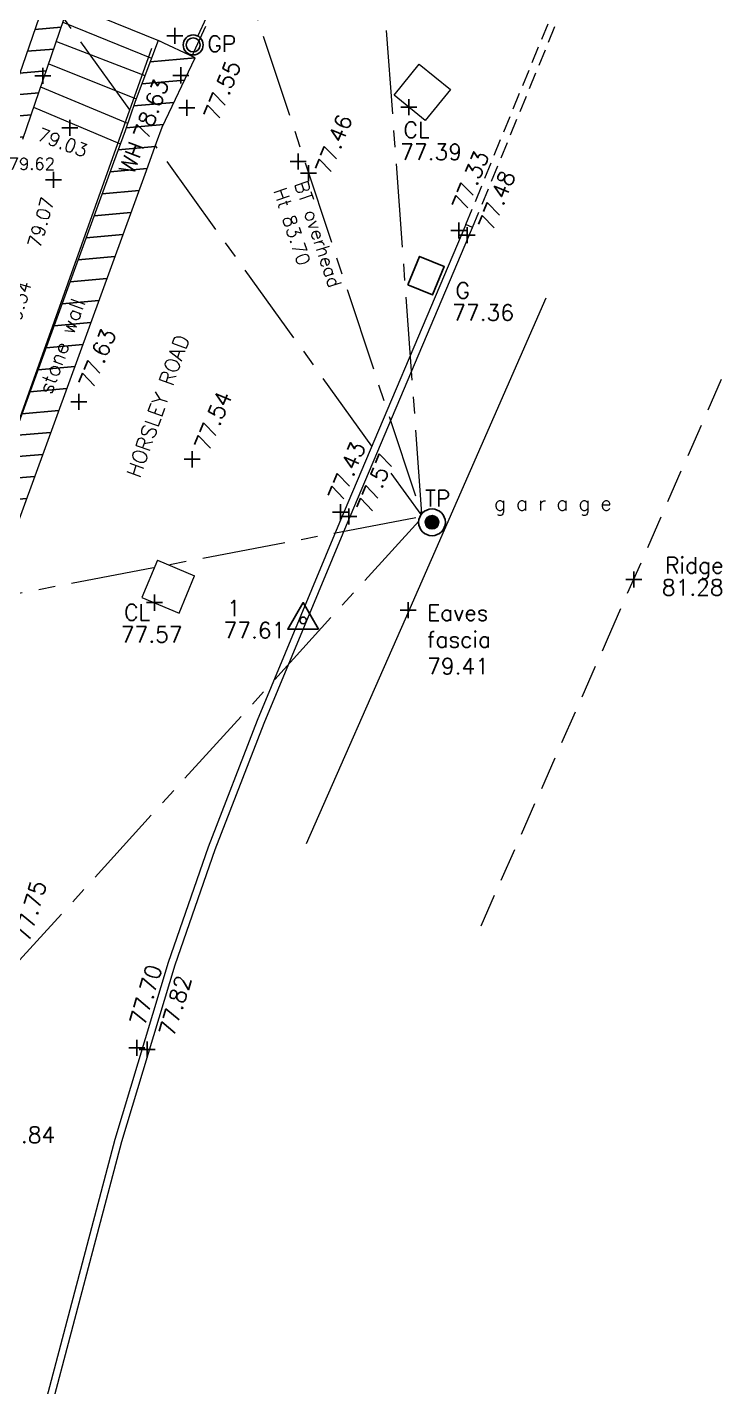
# Model space of a CAD drawing. Header units: metres. Extents: x 384624 to 384794, y 199250 to 199326.
# Drawn here: x 384687.26 to 384697.72, y 199267.63 to 199287.99 of the extents above; entities that cross this region are included whole.
import ezdxf

# ---------------------------------------------------------------- set-up
doc = ezdxf.new("R2010")
doc.units = ezdxf.units.M
doc.header["$PDMODE"] = 2
doc.header["$PDSIZE"] = 0.12
for name, pattern in [('CENTER', [2, 1.25, -0.25, 0.25, -0.25]), ('DASHED', [0.75, 0.5, -0.25]), ('DASHED2', [0.375, 0.25, -0.125])]:
    doc.linetypes.add(name, pattern=pattern)
for name, color, linetype, lineweight in [('C-SURVEY-Figures_Buidlings', 4, 'Continuous', 18), ('C-SURVEY-Figures_Dropped Kerb', 7, 'DASHED2', 18), ('C-SURVEY-Figures_Fencelines', 7, 'FENCELINE1', 18), ('C-SURVEY-Figures_Inspection Cover', 1, 'Continuous', 18), ('C-SURVEY-Figures_Kerb', 7, 'Continuous', 18), ('C-SURVEY-Figures_Overhead Wires', 7, 'CENTER', 18), ('C-SURVEY-Figures_Steps', 7, 'Continuous', 18), ('C-SURVEY-Figures_Verge', 6, 'DASHED', 18), ('C-SURVEY-Figures_Walls', 4, 'Continuous', 18)]:
    doc.layers.add(name, color=color, linetype=linetype, lineweight=lineweight)
for name, color, linetype in [('C-SURVEY-Points_Bollard_Label', 7, 'Continuous'), ('C-SURVEY-Points_Cover_Level_Label', 7, 'Continuous'), ('C-SURVEY-Points_Cover_Level_Marker', 7, 'Continuous'), ('C-SURVEY-Points_Eaves_Label', 7, 'Continuous'), ('C-SURVEY-Points_Eaves_Marker', 7, 'Continuous'), ('C-SURVEY-Points_Gate Post', 7, 'Continuous'), ('C-SURVEY-Points_Gully', 6, 'Continuous'), ('C-SURVEY-Points_Gully_Label', 7, 'Continuous'), ('C-SURVEY-Points_Head_Height_Marker', 7, 'Continuous'), ('C-SURVEY-Points_Ridge_Label', 7, 'Continuous'), ('C-SURVEY-Points_Ridge_Marker', 7, 'Continuous'), ('C-SURVEY-Points_Spot Height', 7, 'Continuous'), ('C-SURVEY-Points_Spot Height_Label', 7, 'Continuous'), ('C-SURVEY-Points_Survey Station', 1, 'Continuous'), ('C-SURVEY-Points_Survey Station_Label', 1, 'Continuous'), ('C-SURVEY-Points_Telephone Pole', 6, 'Continuous'), ('C-SURVEY-Points_Telephone Pole_Label', 7, 'Continuous'), ('C-SURVEY-Points_Wall_Height_Label', 7, 'Continuous'), ('C-SURVEY-Points_Wall_Height_Marker', 7, 'Continuous'), ('Ridge', 5, 'DASHED'), ('TEXT', 7, 'Continuous'), ('wall hatch', 9, 'Continuous')]:
    doc.layers.add(name, color=color, linetype=linetype)
doc.styles.add('Geomap', font='romans.shx', dxfattribs={"height": 0.24})
doc.styles.get("Standard").update_dxf_attribs({"font": 'romans.shx'})
doc.linetypes.add('FENCELINE1', pattern='A,0.25,-0.1,[133,ltypeshp.shx,S=0.1,R=0,X=-0.1,Y=0],-0.1,1', length=1.45)

# ---------------------------------------------------------------- blocks, each defined once
blk = doc.blocks.new('Geomap - Gully-flat-3-flat-1')
at = {"layer": 'C-SURVEY-Points_Gully'}
blk.add_lwpolyline([(-0.229, 0.2), (0.229, 0.2), (0.229, -0.2), (-0.229, -0.2)], close=True, dxfattribs=at)
blk = doc.blocks.new('Geomap - GP-flat-2-flat-1')
at = {"layer": 'C-SURVEY-Points_Gate Post'}
for radius in [0.15, 0.105]:
    blk.add_circle((0, 0), radius, dxfattribs=at)
blk = doc.blocks.new('*U24')
for p, q in [((384680.376, 199283.928), (384680.55, 199283.928)), ((384680.385, 199283.94), (384680.541, 199283.94)), ((384680.397, 199283.953), (384680.529, 199283.953)), ((384680.415, 199283.965), (384680.511, 199283.965)), ((384680.363, 199283.878), (384680.563, 199283.878)), ((384680.364, 199283.891), (384680.562, 199283.891)), ((384680.364, 199283.866), (384680.562, 199283.866)), ((384680.366, 199283.903), (384680.56, 199283.903)), ((384680.366, 199283.853), (384680.56, 199283.853)), ((384680.37, 199283.916), (384680.556, 199283.916)), ((384680.37, 199283.84), (384680.556, 199283.84)), ((384680.376, 199283.828), (384680.55, 199283.828)), ((384680.385, 199283.815), (384680.541, 199283.815)), ((384680.397, 199283.803), (384680.529, 199283.803)), ((384680.415, 199283.791), (384680.511, 199283.791))]:
    blk.add_line(p, q)
blk = doc.blocks.new('Drill Hole-flat-3')
at = {"color": 34, "linetype": 'Continuous', "lineweight": -3}
for radius in [0.2, 0.1]:
    blk.add_circle((0, 0), radius, dxfattribs=at)
blk.add_blockref('*U24', (-384680.463, -199283.878), dxfattribs=at)
blk = doc.blocks.new('Geomap - Station Marker')
at = {"layer": 'C-SURVEY-Points_Survey Station'}
blk.add_lwpolyline([(0.075, -0.0433), (0, 0.0866), (-0.075, -0.0433)], close=True, dxfattribs=at)
blk.add_circle((0, 0), 0.0161, dxfattribs=at)

msp = doc.modelspace()

# ---------------------------------------------------------------- hatches: boundary and pattern name
at = {"layer": 'wall hatch'}
h = msp.add_hatch(dxfattribs=at)
h.set_pattern_fill('ANSI31', color=256, scale=0.1, angle=140)
h.paths.add_polyline_path([(384687.813, 199288.117), (384687.586, 199288.433), (384687.547, 199288.453), (384686.843, 199286.425), (384687.195, 199286.311)])
h = msp.add_hatch(dxfattribs=at)
h.set_pattern_fill('ANSI31', color=256, scale=0.1, angle=140)
h.paths.add_polyline_path([(384689.024, 199285.791), (384689.197, 199286.266), (384689.281, 199286.494), (384689.773, 199287.53), (384689.222, 199287.792), (384688.874, 199286.876), (384688.727, 199286.437), (384688.554, 199285.963), (384686.406, 199280.081), (384686.135, 199279.325), (384686.701, 199279.433)])
h.paths.add_polyline_path([(384687.654, 199282.408), (384688.254, 199284.046), (384687.944, 199284.16), (384687.344, 199282.522)], flags=24)
h.paths.add_polyline_path([(384688.888, 199285.696), (384689.089, 199286.237), (384688.751, 199286.363), (384688.55, 199285.822)], flags=24)
h.paths.add_polyline_path([(384689.101, 199286.21), (384689.477, 199287.222), (384689.14, 199287.348), (384688.763, 199286.336)], flags=24)
h.paths.add_polyline_path([(384686.695, 199279.398), (384686.867, 199279.949), (384686.523, 199280.056), (384686.351, 199279.505)], flags=25)
h.paths.add_polyline_path([(384686.844, 199279.911), (384687.162, 199280.931), (384686.818, 199281.038), (384686.5, 199280.018)], flags=24)

# ---------------------------------------------------------------- linework, layer by layer
at = {"layer": 'C-SURVEY-Figures_Buidlings', "color": 4, "linetype": 'Continuous', "lineweight": 18}
msp.add_polyline3d([(384691.444, 199275.769, 0), (384691.444, 199275.769, 0), (384692.922, 199279.134, 0), (384695.032, 199283.94, 0)], dxfattribs=at)
at = {"layer": 'C-SURVEY-Figures_Dropped Kerb', "color": 7, "linetype": 'DASHED2', "lineweight": 18}
for p, q in [((384693.828, 199285.034), (384695.817, 199289.893)), ((384693.929, 199284.991), (384695.919, 199289.851))]:
    msp.add_line(p, q, dxfattribs=at)
at = {"layer": 'C-SURVEY-Figures_Fencelines', "color": 7, "linetype": 'FENCELINE1', "lineweight": 18}
for p, q in [((384689.813, 199287.858), (384690.188, 199288.665)), ((384689.123, 199287.672), (384685.572, 199277.754))]:
    msp.add_line(p, q, dxfattribs=at)
at = {"layer": 'C-SURVEY-Figures_Inspection Cover', "color": 1, "linetype": 'Continuous', "lineweight": 18}
msp.add_line((384689.211, 199280.01), (384688.976, 199279.453), dxfattribs=at)
at = {"layer": 'C-SURVEY-Figures_Inspection Cover'}
for p, q in [((384689.211, 199280.01), (384689.767, 199279.776)), ((384689.533, 199279.219), (384689.767, 199279.776)), ((384688.976, 199279.453), (384689.533, 199279.219))]:
    msp.add_line(p, q, dxfattribs=at)
msp.add_lwpolyline([(384693.131, 199287.438), (384693.599, 199287.058), (384693.22, 199286.591), (384692.752, 199286.971)], close=True, dxfattribs=at)
at = {"layer": 'C-SURVEY-Figures_Kerb', "color": 7, "linetype": 'Continuous', "lineweight": 18}
msp.add_lwpolyline([(384693.828, 199285.034), (384691.938, 199280.575), (384690.704, 199277.61), (384689.97, 199275.715), (384689.37, 199273.984), (384688.573, 199271.337), (384687.48, 199267.199), (384685.71, 199260.264), (384685.816, 199260.236), (384687.586, 199267.172), (384688.678, 199271.307), (384689.475, 199273.95), (384690.073, 199275.677), (384690.806, 199277.569), (384692.04, 199280.532), (384693.929, 199284.991)], close=True, dxfattribs=at)
at = {"layer": 'C-SURVEY-Figures_Overhead Wires', "color": 7, "linetype": 'CENTER', "lineweight": 18}
for p, q in [((384693.171, 199280.709), (384692.023, 199296.397)), ((384689.536, 199291.655), (384693.163, 199280.7)), ((384688.794, 199286.754), (384686.914, 199289.366)), ((384692.422, 199281.717), (384689.18, 199286.219)), ((384693.159, 199280.694), (384692.712, 199281.314)), ((384681.55, 199267.866), (384693.122, 199280.595)), ((384683.994, 199278.916), (384693.14, 199280.661))]:
    msp.add_line(p, q, dxfattribs=at)
at = {"layer": 'C-SURVEY-Figures_Steps', "color": 7, "linetype": 'Continuous', "lineweight": 18}
for p, q in [((384687.894, 199288.33), (384689.25, 199287.779)), ((384687.795, 199288.064), (384689.121, 199287.525)), ((384687.697, 199287.777), (384689.023, 199287.268)), ((384687.582, 199287.441), (384688.891, 199286.918)), ((384688.765, 199286.548), (384687.463, 199287.093)), ((384688.649, 199286.243), (384687.359, 199286.788))]:
    msp.add_line(p, q, dxfattribs=at)
at = {"layer": 'C-SURVEY-Figures_Verge', "color": 6, "linetype": 'DASHED', "lineweight": 18}
msp.add_line((384689.724, 199287.553), (384691.84, 199292.171), dxfattribs=at)
at = {"layer": 'C-SURVEY-Figures_Walls', "color": 4, "linetype": 'Continuous', "lineweight": 18}
for p, q in [((384686.843, 199286.425), (384687.547, 199288.453)), ((384687.195, 199286.311), (384687.87, 199288.282))]:
    msp.add_line(p, q, dxfattribs=at)
msp.add_lwpolyline([(384679.64, 199255.068), (384681.524, 199262.909), (384682.301, 199265.424), (384683.704, 199270.178), (384684.448, 199272.918), (384685.591, 199276.001), (384686.539, 199278.989), (384689.024, 199285.791), (384689.197, 199286.266), (384689.281, 199286.494), (384689.773, 199287.53), (384689.222, 199287.792), (384688.874, 199286.876), (384688.727, 199286.437), (384688.554, 199285.963), (384686.066, 199279.15), (384685.118, 199276.163), (384683.972, 199273.07), (384683.223, 199270.314), (384681.822, 199265.569), (384681.042, 199263.042), (384679.134, 199255.555)], dxfattribs=at)
at = {"layer": 'C-SURVEY-Points_Cover_Level_Marker', "lineweight": -3}
for p in [(384692.972, 199286.792), (384689.165, 199279.374)]:
    msp.add_point(p, dxfattribs=at)
at = {"layer": 'C-SURVEY-Points_Eaves_Marker', "lineweight": -3}
msp.add_point((384692.965, 199279.262), dxfattribs=at)
at = {"layer": 'C-SURVEY-Points_Head_Height_Marker', "lineweight": -3}
msp.add_point((384691.473, 199285.804), dxfattribs=at)
at = {"layer": 'C-SURVEY-Points_Ridge_Marker', "lineweight": -3}
msp.add_point((384696.342, 199279.723), dxfattribs=at)
at = {"layer": 'C-SURVEY-Points_Spot Height', "linetype": 'Continuous', "lineweight": -3}
for p in [(384689.469, 199287.859), (384689.649, 199286.784), (384687.897, 199286.482), (384691.318, 199285.978), (384687.654, 199285.706), (384693.721, 199284.948), (384693.848, 199284.877), (384688.032, 199282.38), (384689.728, 199281.52), (384691.952, 199280.73), (384692.076, 199280.665), (384688.902, 199272.707), (384689.056, 199272.686)]:
    msp.add_point(p, dxfattribs=at)
at = {"layer": 'C-SURVEY-Points_Wall_Height_Marker', "lineweight": -2}
for p in [(384687.492, 199287.263), (384689.561, 199287.269)]:
    msp.add_point(p, dxfattribs=at)
at = {"layer": 'Ridge', "color": 5, "linetype": 'DASHED', "lineweight": 18}
for p, q in [((384695.949, 199278.828), (384697.72, 199282.863)), ((384694.056, 199274.535), (384695.949, 199278.828)), ((384694.056, 199274.535), (384694.056, 199274.535))]:
    msp.add_line(p, q, dxfattribs=at)

# ---------------------------------------------------------------- block references
at = {"layer": 'C-SURVEY-Figures_Inspection Cover'}
msp.add_blockref('Geomap - GP-flat-2-flat-1', (384689.745, 199287.724), dxfattribs=at)
at = {"layer": 'C-SURVEY-Points_Gully', "rotation": 67.64807393182213}
msp.add_blockref('Geomap - Gully-flat-3-flat-1', (384693.232, 199284.27), dxfattribs=at)
at = {"layer": 'C-SURVEY-Points_Survey Station', "linetype": 'Continuous', "lineweight": -3, "xscale": 3.079201435678021, "yscale": 3.079201435678021, "zscale": 3.079201435678021}
msp.add_blockref('Geomap - Station Marker', (384691.392, 199279.109), dxfattribs=at)
at = {"layer": 'C-SURVEY-Points_Telephone Pole'}
msp.add_blockref('Drill Hole-flat-3', (384693.321, 199280.577), dxfattribs=at)

# ---------------------------------------------------------------- texts
at = {"layer": 'C-SURVEY-Points_Bollard_Label', "linetype": 'ByBlock', "insert": (384689.957, 199287.861), "char_height": 0.24, "attachment_point": 1, "style": 'Geomap'}
msp.add_mtext('GP', dxfattribs=at)
at = {"layer": 'C-SURVEY-Points_Cover_Level_Label', "linetype": 'ByBlock', "char_height": 0.24, "style": 'Geomap'}
for s, insert, attachment_point in [('CL', (384692.895, 199286.572), 1), ('77.39', (384692.845, 199286.122), 4), ('CL', (384688.711, 199279.349), 1), ('77.57', (384688.661, 199278.899), 4), ('77.84', (384686.754, 199271.405), 4)]:
    msp.add_mtext(s, dxfattribs=dict(at, insert=insert, attachment_point=attachment_point))
at = {"layer": 'C-SURVEY-Points_Eaves_Label', "linetype": 'ByBlock', "insert": (384693.249, 199279.343), "char_height": 0.24, "attachment_point": 1, "style": 'Geomap'}
msp.add_mtext('Eaves\\Pfascia\\P79.41', dxfattribs=at)
at = {"layer": 'C-SURVEY-Points_Gully_Label', "linetype": 'ByBlock', "char_height": 0.24, "style": 'Geomap'}
for s, insert, attachment_point in [('G', (384693.674, 199284.167), 1), ('77.36', (384693.624, 199283.717), 4)]:
    msp.add_mtext(s, dxfattribs=dict(at, insert=insert, attachment_point=attachment_point))
at = {"layer": 'C-SURVEY-Points_Ridge_Label', "linetype": 'ByBlock', "char_height": 0.24, "style": 'Geomap'}
for s, insert, attachment_point in [('Ridge', (384696.812, 199280.053), 1), ('81.28', (384696.762, 199279.603), 4)]:
    msp.add_mtext(s, dxfattribs=dict(at, insert=insert, attachment_point=attachment_point))
at = {"layer": 'C-SURVEY-Points_Spot Height_Label', "linetype": 'ByBlock', "attachment_point": 1, "style": 'Geomap'}
for s, insert, char_height, rotation in [('{\\C256;77.55}', (384689.894, 199286.659), 0.24, 67.6572), ('{\\C256;77.46}', (384691.563, 199285.853), 0.24, 67.6572), ('{\\C256;79.03}', (384687.46, 199286.491), 0.2, 339.7572), ('{\\C256;77.33}', (384693.61, 199285.308), 0.24, 67.6572), ('{\\C256;77.48}', (384694.004, 199285.011), 0.24, 67.6572), ('{\\C256;79.07}', (384687.261, 199284.725), 0.2, 73.7151), ('{\\C256;79.34}', (384686.919, 199283.469), 0.2, 73.7151), ('{\\C256;77.63}', (384688.019, 199282.649), 0.24, 67.0361), ('{\\C256;77.54}', (384689.753, 199281.714), 0.24, 67.0361), ('{\\C256;77.43}', (384691.754, 199280.957), 0.24, 67.0361), ('{\\C256;77.57}', (384692.183, 199280.778), 0.24, 67.0361), ('{\\C256;77.75}', (384687.058, 199274.348), 0.24, 73.2269), ('{\\C256;77.70}', (384688.788, 199273.091), 0.24, 73.2269), ('{\\C256;77.82}', (384689.227, 199272.93), 0.24, 73.2269)]:
    msp.add_mtext(s, dxfattribs=dict(at, insert=insert, char_height=char_height, rotation=rotation))
at = {"layer": 'C-SURVEY-Points_Survey Station_Label', "linetype": 'ByBlock', "char_height": 0.24, "style": 'Geomap'}
for s, insert, attachment_point in [('1', (384690.25, 199279.41), 1), ('77.61', (384690.2, 199278.96), 4)]:
    msp.add_mtext(s, dxfattribs=dict(at, insert=insert, attachment_point=attachment_point))
at = {"layer": 'C-SURVEY-Points_Telephone Pole_Label', "linetype": 'ByBlock', "insert": (384693.216, 199281.056), "char_height": 0.24, "attachment_point": 1}
msp.add_mtext('TP', dxfattribs=at)
at = {"layer": 'C-SURVEY-Points_Wall_Height_Label', "linetype": 'ByBlock', "char_height": 0.24, "rotation": 69.6131, "style": 'Geomap'}
for s, insert, attachment_point in [('78.63', (384688.953, 199286.329), 4), ('WH', (384688.627, 199285.857), 1)]:
    msp.add_mtext(s, dxfattribs=dict(at, insert=insert, attachment_point=attachment_point))
at = {"layer": 'C-SURVEY-Points_Wall_Height_Label', "linetype": 'ByBlock', "insert": (384686.982, 199285.945), "char_height": 0.18, "attachment_point": 4, "style": 'Geomap'}
msp.add_mtext('79.62', dxfattribs=at)
at = {"layer": 'TEXT', "attachment_point": 1, "style": 'Geomap'}
for s, heights, insert, char_height, rotation in [('BT overhead \\PHt 83.70\\P\\P\\P\\P\\P\\P ', [-2.533], (384691.449, 199285.71), 0.2, 288.231), ('stone wall \\P\\P\\P\\P\\P ', [-2.053], (384687.415, 199282.554), 0.22, 69.8853), ('HORSLEY ROAD \\P \\P\\P\\P\\P\\P\\P ', [-2.787], (384688.738, 199281.303), 0.22, 70.411)]:
    msp.add_mtext_dynamic_manual_height_columns(s, width=19.42217, gutter_width=10, heights=heights, dxfattribs=dict(at, insert=insert, char_height=char_height, rotation=rotation))
at = {"layer": 'TEXT', "insert": (384694.249, 199280.974), "char_height": 0.22, "attachment_point": 1, "style": 'Geomap'}
msp.add_mtext_dynamic_manual_height_columns('g a r a g e \\P \\P\\P\\P\\P\\P\\P ', width=19.42217, gutter_width=10, heights=[-2.787], dxfattribs=at)

doc.saveas('drawing.dxf')
